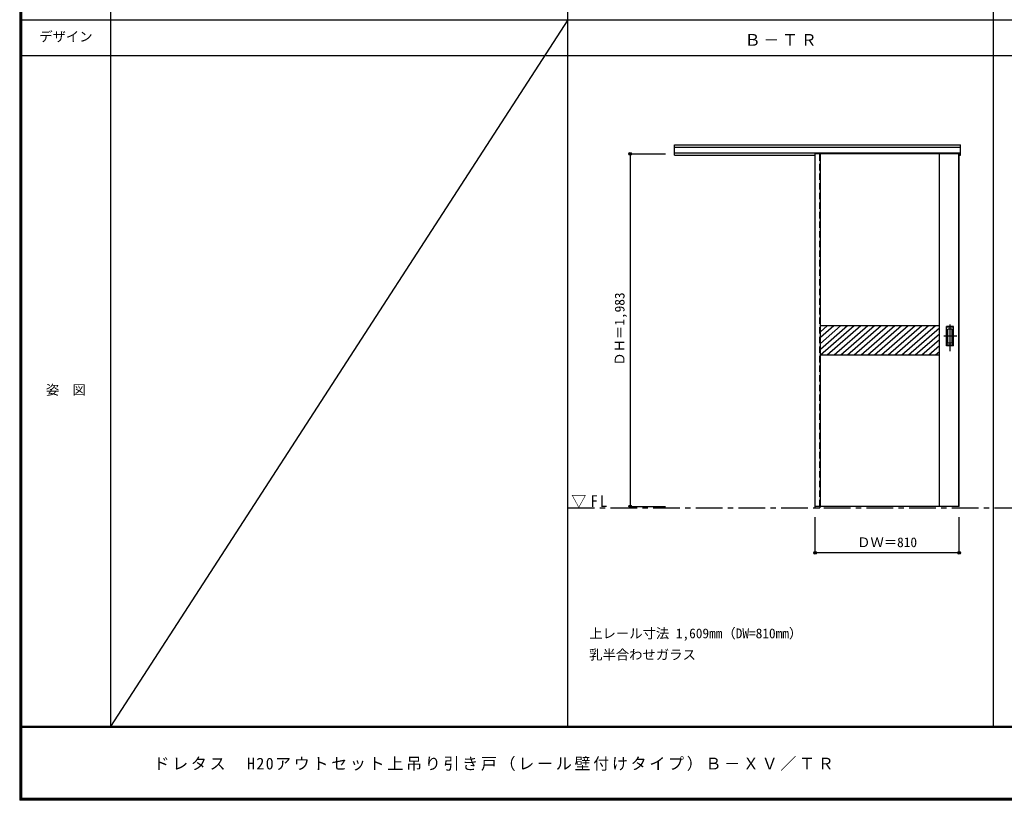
# Model space of a CAD drawing. Units: millimetres, scale not verified. Extents: x -6000 to 5700, y -4307 to 4260.
# Drawn here: x -6000 to -461, y -4205 to 186 of the extents above; entities that cross this region are included whole.
import ezdxf
from ezdxf.enums import TextEntityAlignment as Align

# ---------------------------------------------------------------- set-up
doc = ezdxf.new("R2010")
doc.units = ezdxf.units.MM
doc.header["$LTSCALE"] = 30
doc.header["$PDMODE"] = 32
doc.header["$PDSIZE"] = 15
doc.linetypes.add('CHAIN1', pattern=[8, 5, -1, 1, -1])
doc.linetypes.add('DASHED1', pattern=[1.8, 1.2, -0.6])
for name, color, linetype in [('0-1_通り芯', 7, 'CHAIN1'), ('0-2_扉', 7, 'Continuous'), ('0-4_枠', 3, 'Continuous'), ('0-6_引手', 7, 'Continuous'), ('0-A_文字', 7, 'Continuous'), ('0-B_寸法', 4, 'Continuous'), ('0-C_ハッチ', 4, 'DASHED1'), ('0-F', 7, 'Continuous'), ('F-1_枠', 6, 'Continuous'), ('F-A_文字', 7, 'Continuous')]:
    doc.layers.add(name, color=color, linetype=linetype)
doc.styles.add('ＭＳ ゴシック', font='')
doc.styles.get('ＭＳ ゴシック').set_extended_font_data('MS Gothic')

msp = doc.modelspace()

# ---------------------------------------------------------------- linework, layer by layer
at = {"layer": '0-1_通り芯'}
msp.add_line((-2916, -2560.5), (1678, -2560.5), dxfattribs=at)
at = {"layer": '0-2_扉'}
for p, q in [((-1525, -2551.5), (-1525, -568.5)), ((-1495, -2551.5), (-1495, -568.5)), ((-825, -2551.5), (-825, -568.5)), ((-717, -2551.5), (-717, -568.5)), ((-825, -1536.5), (-1495, -1536.5)), ((-825, -1701.5), (-1495, -1701.5)), ((-715, -2551.5), (-1525, -2551.5))]:
    msp.add_line(p, q, dxfattribs=at)
msp.add_lwpolyline([(-715, -2551.5), (-715, -568.5), (-1525, -568.5)], dxfattribs=at)
at = {"layer": '0-4_枠'}
for p, q in [((-2316, -518.5), (-707, -518.5)), ((-2316, -575.5), (-2316, -518.5)), ((-2316, -531.5), (-707, -531.5)), ((-2316, -563.5), (-707, -563.5)), ((-2316, -575.5), (-1525, -575.5)), ((-1526, -563.5), (-1526, -2560.5)), ((-1498, -568.5), (-1498, -563.5)), ((-1526, -2560.5), (-1498, -2560.5)), ((-1498, -2551.5), (-1498, -2560.5))]:
    msp.add_line(p, q, dxfattribs=at)
at = {"layer": '0-4_枠', "color": 4, "linetype": 'DASHED1'}
msp.add_line((-1498, -2551.5), (-1498, -568.5), dxfattribs=at)
at = {"layer": '0-4_枠'}
msp.add_lwpolyline([(-715, -575.5), (-707, -575.5), (-707, -518.5)], dxfattribs=at)
at = {"layer": '0-6_引手'}
for p, q in [((-747, -1539), (-785, -1539)), ((-785, -1649), (-785, -1539)), ((-747, -1649), (-747, -1539)), ((-753.5, -1555), (-778.5, -1555)), ((-778.5, -1633), (-778.5, -1555)), ((-753.5, -1633), (-753.5, -1555)), ((-747, -1649), (-785, -1649)), ((-753.5, -1633), (-778.5, -1633))]:
    msp.add_line(p, q, dxfattribs=at)
at = {"layer": '0-6_引手', "linetype": 'DASHED1'}
for p, q in [((-782, -1645), (-782, -1543)), ((-750, -1645), (-782, -1645))]:
    msp.add_line(p, q, dxfattribs=at)
at = {"layer": '0-6_引手', "linetype": 'CHAIN1'}
for p, q in [((-766, -1679.23), (-766, -1508.38)), ((-727.93, -1594), (-800.44, -1594))]:
    msp.add_line(p, q, dxfattribs=at)
at = {"layer": '0-6_引手', "linetype": 'DASHED1'}
msp.add_lwpolyline([(-750, -1645), (-750, -1543), (-782, -1543)], dxfattribs=at)
at = {"layer": '0-B_寸法'}
for p, q in [((-2566, -568.5), (-2566, -2551.5)), ((-2566, -568.5), (-2366, -568.5)), ((-2566, -2551.5), (-2366, -2551.5)), ((-1525, -2812.5), (-1525, -2612.5)), ((-715, -2812.5), (-715, -2612.5)), ((-715, -2812.5), (-1525, -2812.5))]:
    msp.add_line(p, q, dxfattribs=at)
at = {"layer": '0-B_寸法', "color": 7}
for p in [(-2566, -568.5), (-2566, -2551.5), (-1525, -2812.5), (-715, -2812.5)]:
    msp.add_point(p, dxfattribs=at)
at = {"layer": '0-C_ハッチ', "linetype": 'Continuous'}
for p, q in [((-1457.64, -1536.5), (-1495, -1569.04)), ((-1343.45, -1536.5), (-1495, -1668.5)), ((-1419.58, -1536.5), (-1495, -1602.19)), ((-1381.51, -1536.5), (-1495, -1635.34)), ((-1305.38, -1536.5), (-1494.83, -1701.5)), ((-1267.32, -1536.5), (-1456.76, -1701.5)), ((-1229.26, -1536.5), (-1418.7, -1701.5)), ((-1191.19, -1536.5), (-1380.64, -1701.5)), ((-1153.13, -1536.5), (-1342.57, -1701.5)), ((-1115.06, -1536.5), (-1304.51, -1701.5)), ((-1077, -1536.5), (-1266.44, -1701.5)), ((-1038.93, -1536.5), (-1228.38, -1701.5)), ((-1000.87, -1536.5), (-1190.31, -1701.5)), ((-962.8, -1536.5), (-1152.25, -1701.5)), ((-924.74, -1536.5), (-1114.18, -1701.5)), ((-886.68, -1536.5), (-1076.12, -1701.5)), ((-848.61, -1536.5), (-1038.06, -1701.5)), ((-825, -1549.09), (-999.99, -1701.5)), ((-825, -1582.24), (-961.93, -1701.5)), ((-825, -1615.39), (-923.86, -1701.5)), ((-825, -1648.55), (-885.8, -1701.5)), ((-825, -1681.7), (-847.73, -1701.5))]:
    msp.add_line(p, q, dxfattribs=at)
at = {"layer": '0-F'}
msp.add_line((-2916, 184.5), (-5490, -3790), dxfattribs=at)
at = {"layer": 'F-1_枠'}
for p, q in [((-6000, 4175), (-6000, -4205)), ((-5995, 4175), (-5995, -4205)), ((-5990, 4175), (-5990, -4205)), ((-5490, 4175), (-5490, -3790)), ((-2916, -3790), (-2916, 4175)), ((-522, -3790), (-522, 4175)), ((-6000, 184.5), (5700, 184.5)), ((-6000, -15.5), (5700, -15.5)), ((5700, -3790), (-6000, -3790)), ((5700, -3795), (-6000, -3795)), ((5700, -4195), (-6000, -4195)), ((5700, -4200), (-6000, -4200)), ((5700, -4205), (-6000, -4205))]:
    msp.add_line(p, q, dxfattribs=at)

# ---------------------------------------------------------------- texts
at = {"layer": '0-A_文字', "style": 'ＭＳ ゴシック'}
for s, p in [('上レール寸法 1,609mm（DW=810mm）', (-2796, -3310)), ('乳半合わせガラス', (-2796, -3430))]:
    msp.add_text(s, height=54.99, dxfattribs=at).set_placement(p, align=Align.BOTTOM_LEFT)
at = {"layer": '0-A_文字', "char_height": 65.98, "attachment_point": 7, "style": 'ＭＳ ゴシック'}
for s, insert in [('\\T1.17;Ｂ－ＴＲ', (-1921.5, 39.5)), ('\\T1.26;\\W0.95;▽FL', (-2897.25, -2560.5))]:
    msp.add_mtext(s, dxfattribs=dict(at, insert=insert))
at = {"layer": '0-B_寸法', "color": 7, "style": 'ＭＳ ゴシック'}
msp.add_text('ＤＨ＝1,983', height=54.99, rotation=90, dxfattribs=at).set_placement((-2581, -1760.25), align=Align.BOTTOM_LEFT)
msp.add_text('ＤＷ＝810', height=54.99, dxfattribs=at).set_placement((-1288.75, -2797.5), align=Align.BOTTOM_LEFT)
at = {"layer": 'F-A_文字', "style": 'ＭＳ ゴシック'}
for s, p in [('デザイン', (-5890, 47)), ('姿\u3000図', (-5852.5, -1940.25))]:
    msp.add_text(s, height=54.99, dxfattribs=at).set_placement(p, align=Align.BOTTOM_LEFT)
at = {"layer": 'F-A_文字', "insert": (-5247.55, -4040), "char_height": 65.98, "attachment_point": 7, "style": 'ＭＳ ゴシック'}
msp.add_mtext('\\T1.17;ドレタス\u3000H20アウトセット上吊り引き戸（レール壁付けタイプ）Ｂ－ＸＶ／ＴＲ', dxfattribs=at)

doc.saveas('drawing.dxf')
